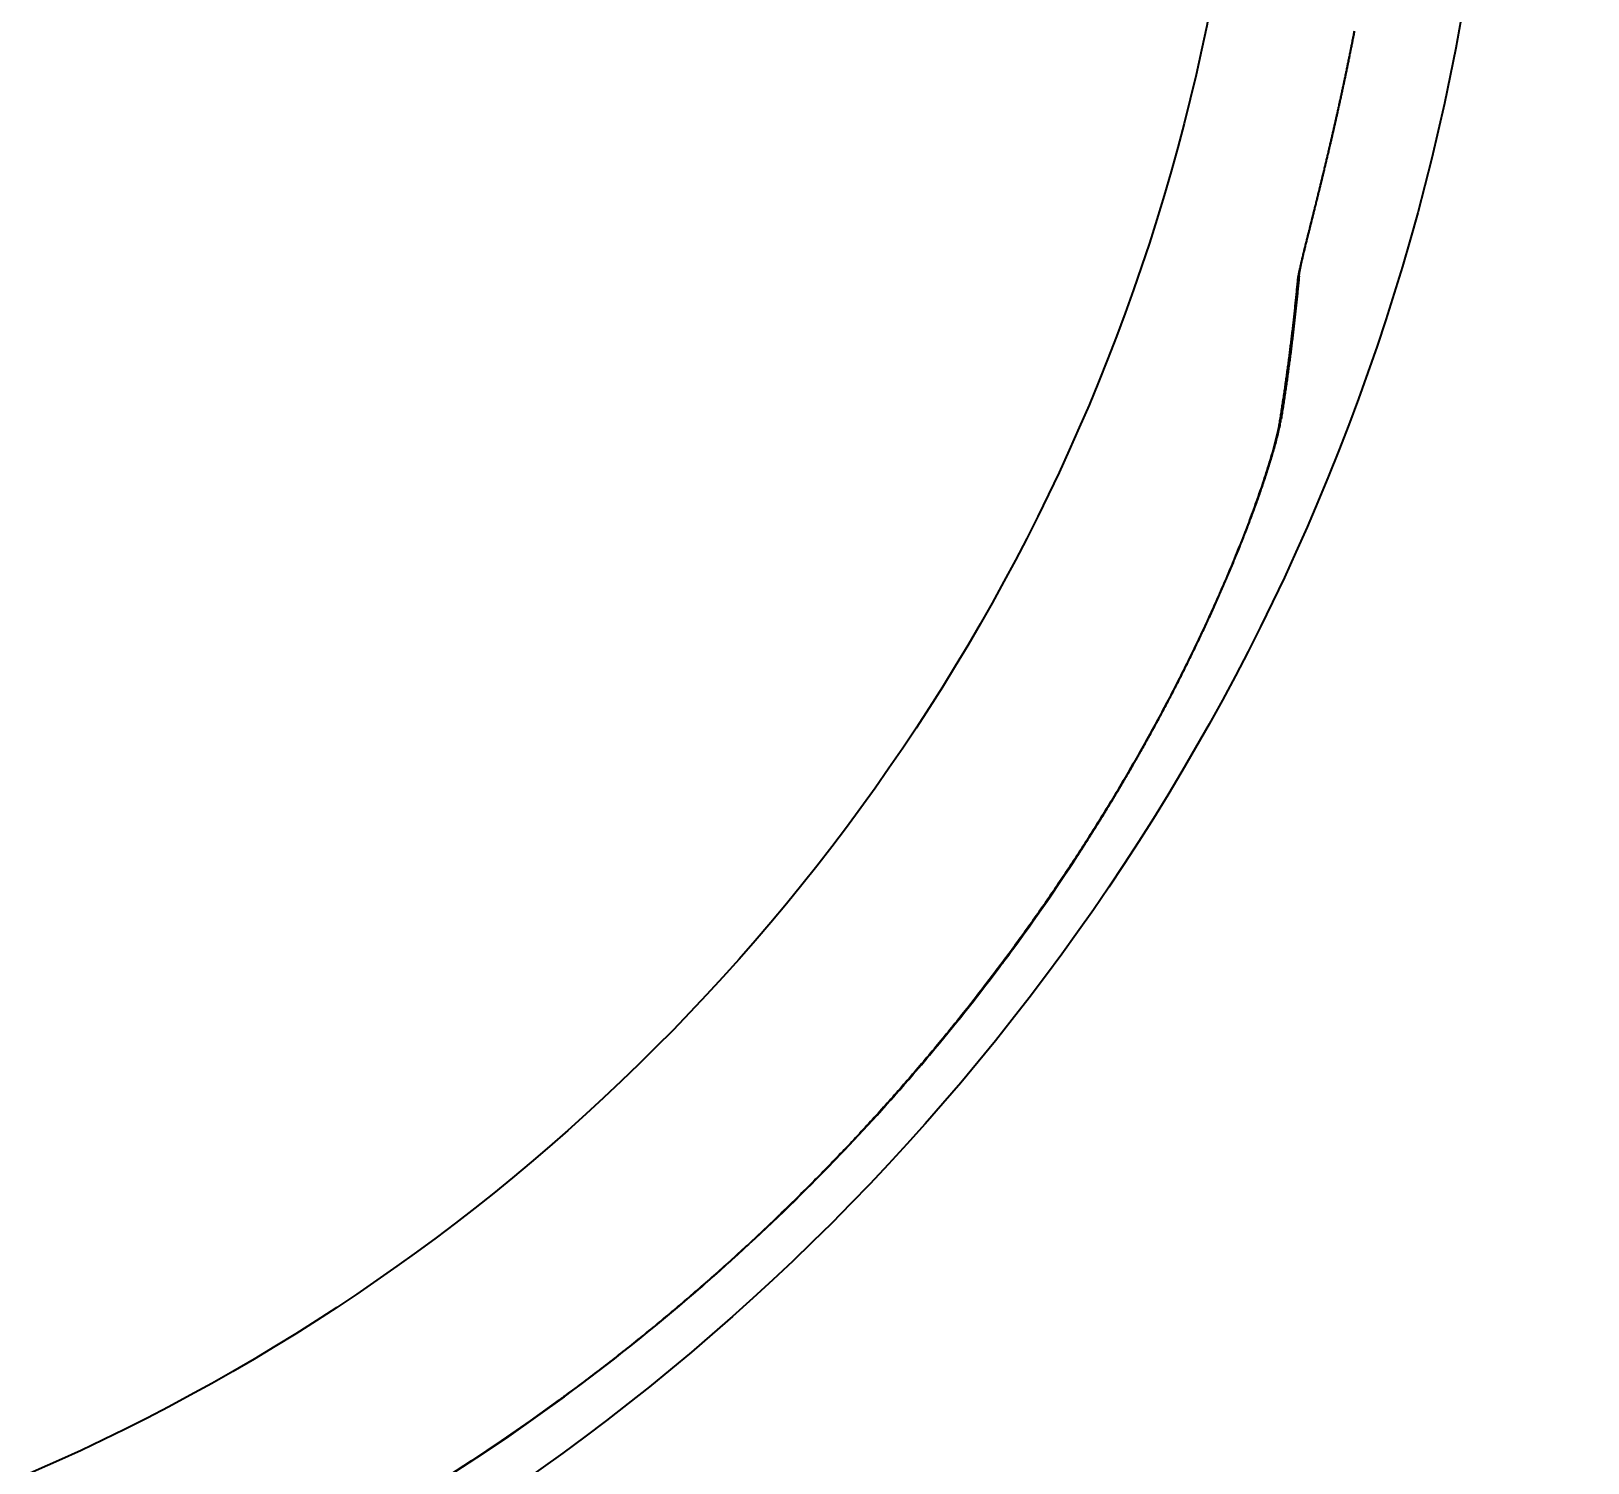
# Model space of a CAD drawing. Header units: millimetres. Extents: x 0 to 5600, y -67 to 2530.
# Drawn here: x 4162.58 to 4194.27, y 1540.97 to 1570.12 of the extents above; entities that cross this region are included whole.
import ezdxf

# ---------------------------------------------------------------- set-up
doc = ezdxf.new("R2010")
doc.units = ezdxf.units.MM
doc.layers.add('내부선 및 부속', color=4, linetype='Continuous')
doc.layers.add('치수선', color=7, linetype='Continuous')
doc.styles.add('____', font='')
doc.styles.get('____').set_extended_font_data('굴림')
doc.dimstyles.new('MSADIM', dxfattribs={"dimtxt": 33, "dimasz": 17, "dimexe": 10, "dimexo": 7.5, "dimgap": 10, "dimtad": 0, "dimtih": 1, "dimtoh": 1, "dimdec": 0, "dimzin": 1, "dimdsep": 46, "dimtxsty": '____', "dimcen": 11.25, "dimadec": 0, "dimazin": 0, "dimtfac": 1, "dimtdec": 0, "dimtix": 1, "dimtmove": 0, "dimatfit": 3, "dimfxl": 1, "dimtolj": 1, "dimtzin": 1, "dimarcsym": 0})

# ---------------------------------------------------------------- blocks, each defined once
blk = doc.blocks.new('*D6')
at = {"layer": '치수선', "color": 0, "linetype": 'Continuous', "lineweight": -2, "transparency": 16777216}
for p, q in [((4756.213, 1571.022), (4756.213, 1227.915)), ((4056.213, 1376.022), (4056.213, 1227.915)), ((4073.213, 1237.915), (4369.083, 1237.915)), ((4739.213, 1237.915), (4443.344, 1237.915))]:
    blk.add_line(p, q, dxfattribs=at)
at = {"layer": '치수선', "color": 0, "linetype": 'Continuous', "transparency": 16777216}
for points in [[(4073.213, 1240.748), (4073.213, 1235.081), (4056.213, 1237.915)], [(4739.213, 1240.748), (4739.213, 1235.081), (4756.213, 1237.915)]]:
    blk.add_solid(points, dxfattribs=at)
at = {"layer": '치수선', "color": 0, "linetype": 'Continuous', "transparency": 16777216, "insert": (4406.213, 1237.915), "char_height": 25, "attachment_point": 5, "style": '____'}
blk.add_mtext('\\A1;700', dxfattribs=at)

msp = doc.modelspace()

# ---------------------------------------------------------------- linework, layer by layer
at = {"layer": '내부선 및 부속', "linetype": 'Continuous'}
for p, q in [((4188.362, 1565.133), (4188.394, 1565.133)), ((4188.028, 1562.22), (4187.997, 1562.222)), ((4183.869, 1553.316), (4183.907, 1553.375)), ((4173.431, 1542.32), (4173.413, 1542.321))]:
    msp.add_line(p, q, dxfattribs=at)
at = {"layer": '내부선 및 부속', "linetype": 'Continuous', "flags": 128}
for points in [[(4189.518, 1570.122), (4189.514, 1570.1), (4189.51, 1570.078), (4189.505, 1570.056), (4189.501, 1570.035), (4189.497, 1570.013), (4189.493, 1569.991), (4189.488, 1569.969), (4189.484, 1569.947), (4189.48, 1569.926), (4189.475, 1569.904), (4189.471, 1569.882), (4189.467, 1569.86), (4189.462, 1569.838), (4189.458, 1569.817), (4189.454, 1569.795), (4189.449, 1569.773), (4189.445, 1569.751), (4189.441, 1569.729), (4189.436, 1569.708), (4189.432, 1569.686), (4189.427, 1569.664), (4189.423, 1569.642), (4189.419, 1569.62), (4189.414, 1569.599), (4189.41, 1569.577), (4189.405, 1569.555), (4189.401, 1569.533), (4189.396, 1569.511), (4189.392, 1569.49), (4189.388, 1569.468), (4189.383, 1569.446), (4189.379, 1569.424), (4189.374, 1569.403), (4189.37, 1569.381), (4189.365, 1569.359), (4189.361, 1569.337), (4189.356, 1569.315), (4189.351, 1569.294), (4189.347, 1569.272), (4189.342, 1569.25), (4189.338, 1569.228), (4189.333, 1569.207), (4189.329, 1569.185), (4189.324, 1569.163), (4189.319, 1569.141), (4189.315, 1569.12), (4189.31, 1569.098), (4189.306, 1569.076), (4189.301, 1569.054), (4189.296, 1569.033), (4189.292, 1569.011), (4189.287, 1568.989), (4189.282, 1568.967), (4189.278, 1568.946), (4189.273, 1568.924), (4189.268, 1568.902), (4189.264, 1568.88), (4189.259, 1568.859), (4189.254, 1568.837), (4189.25, 1568.815), (4189.245, 1568.793), (4189.24, 1568.772), (4189.235, 1568.75), (4189.231, 1568.728), (4189.226, 1568.707), (4189.221, 1568.685), (4189.216, 1568.663), (4189.212, 1568.641), (4189.207, 1568.62), (4189.202, 1568.598), (4189.197, 1568.576), (4189.192, 1568.555), (4189.188, 1568.533), (4189.183, 1568.511), (4189.178, 1568.489), (4189.173, 1568.468), (4189.168, 1568.446), (4189.163, 1568.424), (4189.159, 1568.403), (4189.154, 1568.381), (4189.149, 1568.359), (4189.144, 1568.338), (4189.139, 1568.316), (4189.134, 1568.294), (4189.129, 1568.273), (4189.124, 1568.251), (4189.119, 1568.229), (4189.114, 1568.207), (4189.11, 1568.186), (4189.105, 1568.164), (4189.1, 1568.142), (4189.095, 1568.121), (4189.09, 1568.099), (4189.085, 1568.077), (4189.08, 1568.056), (4189.075, 1568.034), (4189.07, 1568.012), (4189.065, 1567.991), (4189.06, 1567.969), (4189.055, 1567.947), (4189.055, 1567.947), (4189.05, 1567.926), (4189.045, 1567.904), (4189.04, 1567.882), (4189.035, 1567.861), (4189.03, 1567.839), (4189.025, 1567.817), (4189.019, 1567.796), (4189.014, 1567.774), (4189.009, 1567.753), (4189.004, 1567.731), (4188.999, 1567.709), (4188.994, 1567.688), (4188.989, 1567.666), (4188.984, 1567.644), (4188.979, 1567.623), (4188.974, 1567.601), (4188.968, 1567.579), (4188.963, 1567.558), (4188.958, 1567.536), (4188.953, 1567.515), (4188.948, 1567.493), (4188.943, 1567.471), (4188.938, 1567.45), (4188.932, 1567.428), (4188.927, 1567.406), (4188.922, 1567.385), (4188.917, 1567.363), (4188.912, 1567.342), (4188.906, 1567.32), (4188.901, 1567.298), (4188.896, 1567.277), (4188.891, 1567.255), (4188.886, 1567.233), (4188.88, 1567.212), (4188.875, 1567.19), (4188.87, 1567.169), (4188.865, 1567.147), (4188.859, 1567.125), (4188.854, 1567.104), (4188.849, 1567.082), (4188.844, 1567.061), (4188.838, 1567.039), (4188.833, 1567.017), (4188.828, 1566.996), (4188.822, 1566.974), (4188.817, 1566.953), (4188.812, 1566.931), (4188.807, 1566.909), (4188.801, 1566.888), (4188.796, 1566.866), (4188.791, 1566.845), (4188.785, 1566.823), (4188.78, 1566.802), (4188.775, 1566.78), (4188.769, 1566.758), (4188.764, 1566.737), (4188.759, 1566.715), (4188.753, 1566.694), (4188.748, 1566.672), (4188.743, 1566.65), (4188.737, 1566.629), (4188.732, 1566.607), (4188.726, 1566.586), (4188.721, 1566.564), (4188.716, 1566.543), (4188.71, 1566.521), (4188.705, 1566.499), (4188.699, 1566.478), (4188.694, 1566.456), (4188.689, 1566.435), (4188.683, 1566.413), (4188.678, 1566.392), (4188.672, 1566.37), (4188.667, 1566.348), (4188.662, 1566.327), (4188.656, 1566.305), (4188.651, 1566.284), (4188.645, 1566.262), (4188.64, 1566.241), (4188.634, 1566.219), (4188.629, 1566.198), (4188.624, 1566.176), (4188.618, 1566.154), (4188.613, 1566.133), (4188.607, 1566.111), (4188.602, 1566.09), (4188.596, 1566.068), (4188.591, 1566.047), (4188.585, 1566.025), (4188.58, 1566.003), (4188.574, 1565.982), (4188.569, 1565.96), (4188.564, 1565.939), (4188.558, 1565.917), (4188.553, 1565.896), (4188.547, 1565.874), (4188.542, 1565.853), (4188.536, 1565.831), (4188.531, 1565.809), (4188.526, 1565.788), (4188.526, 1565.788), (4188.52, 1565.766), (4188.515, 1565.745), (4188.509, 1565.723), (4188.504, 1565.702), (4188.499, 1565.68), (4188.493, 1565.658), (4188.488, 1565.637), (4188.483, 1565.615), (4188.478, 1565.594), (4188.472, 1565.572), (4188.467, 1565.55), (4188.462, 1565.529), (4188.457, 1565.507), (4188.452, 1565.485), (4188.447, 1565.464), (4188.441, 1565.442), (4188.436, 1565.421), (4188.431, 1565.399), (4188.426, 1565.377), (4188.422, 1565.356), (4188.417, 1565.334), (4188.412, 1565.312), (4188.407, 1565.29), (4188.407, 1565.29)], [(4188.438, 1565.379), (4188.443, 1565.401), (4188.447, 1565.422), (4188.452, 1565.443), (4188.457, 1565.464), (4188.462, 1565.486), (4188.467, 1565.507), (4188.472, 1565.528), (4188.477, 1565.549), (4188.481, 1565.571), (4188.486, 1565.592), (4188.491, 1565.613), (4188.497, 1565.634), (4188.502, 1565.656), (4188.507, 1565.677), (4188.512, 1565.698), (4188.517, 1565.719), (4188.522, 1565.74), (4188.527, 1565.762), (4188.532, 1565.783), (4188.538, 1565.804), (4188.543, 1565.825), (4188.548, 1565.846), (4188.553, 1565.868), (4188.559, 1565.889), (4188.564, 1565.91), (4188.569, 1565.931), (4188.574, 1565.952), (4188.58, 1565.973), (4188.585, 1565.995), (4188.59, 1566.016), (4188.596, 1566.037), (4188.601, 1566.058), (4188.606, 1566.079), (4188.612, 1566.1), (4188.617, 1566.122), (4188.622, 1566.143), (4188.627, 1566.164), (4188.633, 1566.185), (4188.638, 1566.206), (4188.643, 1566.227), (4188.649, 1566.248), (4188.654, 1566.27), (4188.659, 1566.291), (4188.665, 1566.312), (4188.67, 1566.333), (4188.675, 1566.354), (4188.68, 1566.375), (4188.686, 1566.397), (4188.691, 1566.418), (4188.696, 1566.439), (4188.701, 1566.46), (4188.707, 1566.481), (4188.712, 1566.503), (4188.717, 1566.524), (4188.723, 1566.545), (4188.728, 1566.566), (4188.733, 1566.587), (4188.738, 1566.608), (4188.743, 1566.63), (4188.749, 1566.651), (4188.754, 1566.672), (4188.759, 1566.693), (4188.764, 1566.714), (4188.77, 1566.735), (4188.775, 1566.757), (4188.78, 1566.778), (4188.785, 1566.799), (4188.79, 1566.82), (4188.796, 1566.841), (4188.801, 1566.863), (4188.806, 1566.884), (4188.811, 1566.905), (4188.816, 1566.926), (4188.822, 1566.947), (4188.827, 1566.968), (4188.832, 1566.99), (4188.837, 1567.011), (4188.842, 1567.032), (4188.847, 1567.053), (4188.853, 1567.074), (4188.858, 1567.096), (4188.863, 1567.117), (4188.868, 1567.138), (4188.873, 1567.159), (4188.878, 1567.18), (4188.883, 1567.202), (4188.888, 1567.223), (4188.894, 1567.244), (4188.899, 1567.265), (4188.904, 1567.287), (4188.909, 1567.308), (4188.914, 1567.329), (4188.919, 1567.35), (4188.924, 1567.371), (4188.929, 1567.393), (4188.934, 1567.414), (4188.939, 1567.435), (4188.944, 1567.456), (4188.949, 1567.477), (4188.954, 1567.499), (4188.954, 1567.499), (4188.959, 1567.52), (4188.964, 1567.541), (4188.97, 1567.562), (4188.975, 1567.584), (4188.98, 1567.605), (4188.985, 1567.626), (4188.99, 1567.647), (4188.995, 1567.669), (4189, 1567.69), (4189.005, 1567.711), (4189.009, 1567.732), (4189.014, 1567.754), (4189.019, 1567.775), (4189.024, 1567.796), (4189.029, 1567.817), (4189.034, 1567.838), (4189.039, 1567.86), (4189.044, 1567.881), (4189.049, 1567.902), (4189.054, 1567.923), (4189.059, 1567.945), (4189.064, 1567.966), (4189.069, 1567.987), (4189.074, 1568.009), (4189.078, 1568.03), (4189.083, 1568.051), (4189.088, 1568.072), (4189.093, 1568.094), (4189.098, 1568.115), (4189.103, 1568.136), (4189.108, 1568.157), (4189.112, 1568.179), (4189.117, 1568.2), (4189.122, 1568.221), (4189.127, 1568.242), (4189.132, 1568.264), (4189.137, 1568.285), (4189.141, 1568.306), (4189.146, 1568.328), (4189.151, 1568.349), (4189.156, 1568.37), (4189.16, 1568.391), (4189.165, 1568.413), (4189.17, 1568.434), (4189.175, 1568.455), (4189.179, 1568.477), (4189.184, 1568.498), (4189.189, 1568.519), (4189.194, 1568.541), (4189.198, 1568.562), (4189.203, 1568.583), (4189.208, 1568.604), (4189.212, 1568.626), (4189.217, 1568.647), (4189.222, 1568.668), (4189.226, 1568.69), (4189.231, 1568.711), (4189.236, 1568.732), (4189.24, 1568.754), (4189.245, 1568.775), (4189.25, 1568.796), (4189.254, 1568.818), (4189.259, 1568.839), (4189.263, 1568.86), (4189.268, 1568.882), (4189.273, 1568.903), (4189.277, 1568.924), (4189.282, 1568.946), (4189.286, 1568.967), (4189.291, 1568.988), (4189.295, 1569.01), (4189.3, 1569.031), (4189.305, 1569.052), (4189.309, 1569.074), (4189.314, 1569.095), (4189.318, 1569.116), (4189.323, 1569.138), (4189.327, 1569.159), (4189.332, 1569.18), (4189.336, 1569.202), (4189.341, 1569.223), (4189.345, 1569.244), (4189.349, 1569.266), (4189.354, 1569.287), (4189.358, 1569.308), (4189.363, 1569.33), (4189.367, 1569.351), (4189.372, 1569.372), (4189.376, 1569.394), (4189.38, 1569.415), (4189.385, 1569.437), (4189.389, 1569.458), (4189.394, 1569.479), (4189.398, 1569.501), (4189.402, 1569.522), (4189.407, 1569.543), (4189.411, 1569.565), (4189.415, 1569.586), (4189.42, 1569.608), (4189.424, 1569.629), (4189.424, 1569.629), (4189.428, 1569.65), (4189.433, 1569.672), (4189.437, 1569.693), (4189.441, 1569.715), (4189.446, 1569.736), (4189.45, 1569.757), (4189.454, 1569.779), (4189.458, 1569.8), (4189.463, 1569.821), (4189.467, 1569.843), (4189.471, 1569.864), (4189.475, 1569.886), (4189.48, 1569.907), (4189.484, 1569.928), (4189.488, 1569.95), (4189.492, 1569.971), (4189.496, 1569.993), (4189.501, 1570.014), (4189.505, 1570.036), (4189.509, 1570.057), (4189.513, 1570.078), (4189.517, 1570.1), (4189.521, 1570.121), (4189.521, 1570.121)], [(4188.407, 1565.29), (4188.407, 1565.289), (4188.406, 1565.287), (4188.406, 1565.286), (4188.406, 1565.284), (4188.405, 1565.283), (4188.405, 1565.281), (4188.405, 1565.28), (4188.404, 1565.278), (4188.404, 1565.277), (4188.404, 1565.275), (4188.403, 1565.274), (4188.403, 1565.272), (4188.403, 1565.27), (4188.402, 1565.269), (4188.402, 1565.267), (4188.402, 1565.266), (4188.401, 1565.264), (4188.401, 1565.263), (4188.401, 1565.261), (4188.4, 1565.26), (4188.4, 1565.258), (4188.4, 1565.257), (4188.399, 1565.255), (4188.399, 1565.253), (4188.399, 1565.252), (4188.398, 1565.25), (4188.398, 1565.249), (4188.398, 1565.247), (4188.397, 1565.246), (4188.397, 1565.244), (4188.397, 1565.243), (4188.396, 1565.241), (4188.396, 1565.24), (4188.396, 1565.238), (4188.395, 1565.237), (4188.395, 1565.235), (4188.395, 1565.233), (4188.394, 1565.232), (4188.394, 1565.23), (4188.394, 1565.229), (4188.393, 1565.227), (4188.393, 1565.226), (4188.393, 1565.224), (4188.392, 1565.223), (4188.392, 1565.221), (4188.392, 1565.22), (4188.391, 1565.218), (4188.391, 1565.216), (4188.391, 1565.215), (4188.39, 1565.213), (4188.39, 1565.212), (4188.39, 1565.21), (4188.389, 1565.209), (4188.389, 1565.207), (4188.389, 1565.206), (4188.388, 1565.204), (4188.388, 1565.203), (4188.388, 1565.201), (4188.388, 1565.2), (4188.387, 1565.198), (4188.387, 1565.196), (4188.387, 1565.195), (4188.386, 1565.193), (4188.386, 1565.192), (4188.386, 1565.19), (4188.385, 1565.189), (4188.385, 1565.187), (4188.385, 1565.186), (4188.384, 1565.184), (4188.384, 1565.183), (4188.384, 1565.181), (4188.383, 1565.179), (4188.383, 1565.178), (4188.383, 1565.176), (4188.382, 1565.175), (4188.382, 1565.173), (4188.382, 1565.172), (4188.381, 1565.17), (4188.381, 1565.169), (4188.381, 1565.167), (4188.381, 1565.166), (4188.38, 1565.164), (4188.38, 1565.162), (4188.38, 1565.161), (4188.379, 1565.159), (4188.379, 1565.158), (4188.379, 1565.156), (4188.378, 1565.155), (4188.378, 1565.153), (4188.378, 1565.152), (4188.378, 1565.15), (4188.377, 1565.148), (4188.377, 1565.147), (4188.377, 1565.145), (4188.376, 1565.144), (4188.376, 1565.142), (4188.376, 1565.141), (4188.375, 1565.139), (4188.375, 1565.138), (4188.375, 1565.136), (4188.375, 1565.136), (4188.375, 1565.135), (4188.374, 1565.133), (4188.374, 1565.131), (4188.374, 1565.13), (4188.373, 1565.128), (4188.373, 1565.127), (4188.373, 1565.125), (4188.373, 1565.124), (4188.372, 1565.122), (4188.372, 1565.121), (4188.372, 1565.119), (4188.372, 1565.117), (4188.371, 1565.116), (4188.371, 1565.114), (4188.371, 1565.113), (4188.371, 1565.111), (4188.37, 1565.11), (4188.37, 1565.108), (4188.37, 1565.107), (4188.37, 1565.105), (4188.369, 1565.103), (4188.369, 1565.102), (4188.369, 1565.1), (4188.369, 1565.099), (4188.368, 1565.097), (4188.368, 1565.096), (4188.368, 1565.094), (4188.368, 1565.093), (4188.367, 1565.091), (4188.367, 1565.089), (4188.367, 1565.088), (4188.367, 1565.086), (4188.366, 1565.085), (4188.366, 1565.083), (4188.366, 1565.082), (4188.366, 1565.08), (4188.366, 1565.079), (4188.365, 1565.077), (4188.365, 1565.075), (4188.365, 1565.074), (4188.365, 1565.072), (4188.365, 1565.071), (4188.364, 1565.069), (4188.364, 1565.068), (4188.364, 1565.066), (4188.364, 1565.064), (4188.364, 1565.063), (4188.363, 1565.061), (4188.363, 1565.06), (4188.363, 1565.058), (4188.363, 1565.057), (4188.363, 1565.055), (4188.363, 1565.053), (4188.362, 1565.052), (4188.362, 1565.05), (4188.362, 1565.049), (4188.362, 1565.047), (4188.362, 1565.046), (4188.362, 1565.044), (4188.362, 1565.044)], [(4188.393, 1565.133), (4188.393, 1565.134), (4188.394, 1565.136), (4188.394, 1565.137), (4188.394, 1565.139), (4188.394, 1565.141), (4188.394, 1565.142), (4188.394, 1565.144), (4188.395, 1565.145), (4188.395, 1565.147), (4188.395, 1565.148), (4188.395, 1565.15), (4188.395, 1565.152), (4188.395, 1565.153), (4188.396, 1565.155), (4188.396, 1565.156), (4188.396, 1565.158), (4188.396, 1565.159), (4188.396, 1565.161), (4188.397, 1565.162), (4188.397, 1565.164), (4188.397, 1565.166), (4188.397, 1565.167), (4188.398, 1565.169), (4188.398, 1565.17), (4188.398, 1565.172), (4188.398, 1565.173), (4188.398, 1565.175), (4188.399, 1565.177), (4188.399, 1565.178), (4188.399, 1565.18), (4188.399, 1565.181), (4188.4, 1565.183), (4188.4, 1565.184), (4188.4, 1565.186), (4188.4, 1565.187), (4188.401, 1565.189), (4188.401, 1565.191), (4188.401, 1565.192), (4188.401, 1565.194), (4188.402, 1565.195), (4188.402, 1565.197), (4188.402, 1565.198), (4188.402, 1565.2), (4188.403, 1565.201), (4188.403, 1565.203), (4188.403, 1565.205), (4188.403, 1565.206), (4188.404, 1565.208), (4188.404, 1565.209), (4188.404, 1565.211), (4188.404, 1565.212), (4188.405, 1565.214), (4188.405, 1565.215), (4188.405, 1565.217), (4188.406, 1565.219), (4188.406, 1565.22), (4188.406, 1565.222), (4188.406, 1565.223), (4188.407, 1565.225), (4188.407, 1565.226), (4188.407, 1565.228), (4188.407, 1565.229), (4188.408, 1565.231), (4188.408, 1565.233), (4188.408, 1565.234), (4188.409, 1565.236), (4188.409, 1565.237), (4188.409, 1565.239), (4188.409, 1565.24), (4188.41, 1565.242), (4188.41, 1565.243), (4188.41, 1565.245), (4188.411, 1565.246), (4188.411, 1565.248), (4188.411, 1565.25), (4188.411, 1565.251), (4188.412, 1565.253), (4188.412, 1565.254), (4188.412, 1565.256), (4188.413, 1565.257), (4188.413, 1565.259), (4188.413, 1565.26), (4188.413, 1565.262), (4188.414, 1565.263), (4188.414, 1565.265), (4188.414, 1565.267), (4188.415, 1565.268), (4188.415, 1565.27), (4188.415, 1565.271), (4188.416, 1565.273), (4188.416, 1565.274), (4188.416, 1565.276), (4188.417, 1565.277), (4188.417, 1565.279), (4188.417, 1565.281), (4188.417, 1565.282), (4188.418, 1565.284), (4188.418, 1565.285), (4188.418, 1565.287), (4188.419, 1565.288), (4188.419, 1565.288), (4188.419, 1565.29), (4188.419, 1565.291), (4188.42, 1565.293), (4188.42, 1565.294), (4188.42, 1565.296), (4188.421, 1565.298), (4188.421, 1565.299), (4188.421, 1565.301), (4188.422, 1565.302), (4188.422, 1565.304), (4188.422, 1565.305), (4188.423, 1565.307), (4188.423, 1565.308), (4188.423, 1565.31), (4188.423, 1565.311), (4188.424, 1565.313), (4188.424, 1565.314), (4188.424, 1565.316), (4188.425, 1565.318), (4188.425, 1565.319), (4188.425, 1565.321), (4188.426, 1565.322), (4188.426, 1565.324), (4188.426, 1565.325), (4188.427, 1565.327), (4188.427, 1565.328), (4188.427, 1565.33), (4188.428, 1565.331), (4188.428, 1565.333), (4188.428, 1565.335), (4188.429, 1565.336), (4188.429, 1565.338), (4188.429, 1565.339), (4188.43, 1565.341), (4188.43, 1565.342), (4188.43, 1565.344), (4188.431, 1565.345), (4188.431, 1565.347), (4188.431, 1565.348), (4188.432, 1565.35), (4188.432, 1565.352), (4188.432, 1565.353), (4188.433, 1565.355), (4188.433, 1565.356), (4188.433, 1565.358), (4188.434, 1565.359), (4188.434, 1565.361), (4188.434, 1565.362), (4188.435, 1565.364), (4188.435, 1565.365), (4188.435, 1565.367), (4188.436, 1565.368), (4188.436, 1565.37), (4188.436, 1565.372), (4188.437, 1565.373), (4188.437, 1565.375), (4188.437, 1565.376), (4188.438, 1565.378), (4188.438, 1565.379), (4188.438, 1565.379)], [(4188.362, 1565.044), (4188.359, 1565.014), (4188.356, 1564.984), (4188.353, 1564.953), (4188.35, 1564.923), (4188.347, 1564.893), (4188.344, 1564.863), (4188.341, 1564.832), (4188.338, 1564.802), (4188.335, 1564.772), (4188.332, 1564.742), (4188.329, 1564.711), (4188.326, 1564.681), (4188.323, 1564.651), (4188.32, 1564.621), (4188.316, 1564.59), (4188.313, 1564.56), (4188.31, 1564.53), (4188.307, 1564.499), (4188.304, 1564.469), (4188.3, 1564.439), (4188.297, 1564.408), (4188.294, 1564.378), (4188.29, 1564.348), (4188.287, 1564.317), (4188.284, 1564.287), (4188.28, 1564.257), (4188.277, 1564.226), (4188.273, 1564.196), (4188.27, 1564.166), (4188.266, 1564.135), (4188.263, 1564.105), (4188.259, 1564.075), (4188.256, 1564.044), (4188.252, 1564.014), (4188.249, 1563.983), (4188.245, 1563.953), (4188.241, 1563.923), (4188.238, 1563.892), (4188.234, 1563.862), (4188.23, 1563.831), (4188.227, 1563.801), (4188.223, 1563.771), (4188.219, 1563.74), (4188.215, 1563.71), (4188.211, 1563.679), (4188.208, 1563.649), (4188.204, 1563.618), (4188.2, 1563.588), (4188.196, 1563.557), (4188.192, 1563.527), (4188.188, 1563.496), (4188.184, 1563.466), (4188.18, 1563.436), (4188.176, 1563.405), (4188.172, 1563.375), (4188.168, 1563.344), (4188.164, 1563.314), (4188.16, 1563.283), (4188.156, 1563.253), (4188.152, 1563.222), (4188.147, 1563.192), (4188.143, 1563.161), (4188.139, 1563.131), (4188.135, 1563.1), (4188.131, 1563.07), (4188.126, 1563.039), (4188.122, 1563.008), (4188.118, 1562.978), (4188.113, 1562.947), (4188.109, 1562.917), (4188.105, 1562.886), (4188.1, 1562.856), (4188.096, 1562.825), (4188.091, 1562.795), (4188.087, 1562.764), (4188.082, 1562.733), (4188.078, 1562.703), (4188.073, 1562.672), (4188.069, 1562.642), (4188.064, 1562.611), (4188.059, 1562.581), (4188.055, 1562.55), (4188.05, 1562.519), (4188.045, 1562.489), (4188.041, 1562.458), (4188.036, 1562.428), (4188.031, 1562.397), (4188.026, 1562.366), (4188.022, 1562.336), (4188.017, 1562.305), (4188.012, 1562.274), (4188.007, 1562.244), (4188.002, 1562.213), (4187.997, 1562.183), (4187.992, 1562.152)], [(4188.393, 1565.133), (4188.39, 1565.102), (4188.388, 1565.072), (4188.385, 1565.041), (4188.382, 1565.011), (4188.379, 1564.981), (4188.376, 1564.95), (4188.373, 1564.92), (4188.37, 1564.889), (4188.367, 1564.859), (4188.364, 1564.828), (4188.361, 1564.798), (4188.358, 1564.767), (4188.355, 1564.737), (4188.352, 1564.706), (4188.349, 1564.676), (4188.346, 1564.645), (4188.342, 1564.615), (4188.339, 1564.584), (4188.336, 1564.554), (4188.333, 1564.523), (4188.33, 1564.493), (4188.326, 1564.462), (4188.323, 1564.432), (4188.32, 1564.401), (4188.316, 1564.371), (4188.313, 1564.34), (4188.31, 1564.309), (4188.306, 1564.279), (4188.303, 1564.248), (4188.299, 1564.218), (4188.296, 1564.187), (4188.292, 1564.157), (4188.289, 1564.126), (4188.285, 1564.095), (4188.282, 1564.065), (4188.278, 1564.034), (4188.275, 1564.004), (4188.271, 1563.973), (4188.267, 1563.942), (4188.264, 1563.912), (4188.26, 1563.881), (4188.256, 1563.85), (4188.253, 1563.82), (4188.249, 1563.789), (4188.245, 1563.758), (4188.241, 1563.728), (4188.237, 1563.697), (4188.233, 1563.666), (4188.23, 1563.636), (4188.226, 1563.605), (4188.222, 1563.574), (4188.218, 1563.544), (4188.214, 1563.513), (4188.21, 1563.482), (4188.206, 1563.452), (4188.202, 1563.421), (4188.198, 1563.39), (4188.194, 1563.36), (4188.19, 1563.329), (4188.186, 1563.298), (4188.181, 1563.267), (4188.177, 1563.237), (4188.173, 1563.206), (4188.169, 1563.175), (4188.165, 1563.145), (4188.16, 1563.114), (4188.156, 1563.083), (4188.152, 1563.052), (4188.148, 1563.022), (4188.143, 1562.991), (4188.139, 1562.96), (4188.134, 1562.929), (4188.13, 1562.898), (4188.126, 1562.868), (4188.121, 1562.837), (4188.117, 1562.806), (4188.112, 1562.775), (4188.108, 1562.745), (4188.103, 1562.714), (4188.099, 1562.683), (4188.094, 1562.652), (4188.089, 1562.621), (4188.085, 1562.59), (4188.08, 1562.56), (4188.075, 1562.529), (4188.071, 1562.498), (4188.066, 1562.467), (4188.061, 1562.436), (4188.056, 1562.406), (4188.052, 1562.375), (4188.047, 1562.344), (4188.042, 1562.313), (4188.037, 1562.282), (4188.032, 1562.251), (4188.027, 1562.22)], [(4187.992, 1562.152), (4187.983, 1562.097), (4187.972, 1562.042), (4187.961, 1561.987), (4187.949, 1561.932), (4187.936, 1561.878), (4187.923, 1561.823), (4187.909, 1561.769), (4187.894, 1561.715), (4187.88, 1561.661), (4187.865, 1561.607), (4187.85, 1561.553), (4187.834, 1561.499), (4187.818, 1561.445), (4187.802, 1561.392), (4187.786, 1561.338), (4187.77, 1561.285), (4187.753, 1561.231), (4187.736, 1561.178), (4187.719, 1561.124), (4187.702, 1561.071), (4187.685, 1561.018), (4187.667, 1560.965), (4187.65, 1560.912), (4187.632, 1560.859), (4187.614, 1560.806), (4187.595, 1560.753), (4187.577, 1560.7), (4187.559, 1560.647), (4187.54, 1560.594), (4187.521, 1560.541), (4187.502, 1560.489), (4187.483, 1560.436), (4187.464, 1560.383), (4187.445, 1560.331), (4187.426, 1560.278), (4187.406, 1560.226), (4187.386, 1560.173), (4187.367, 1560.121), (4187.347, 1560.068), (4187.327, 1560.016), (4187.307, 1559.964), (4187.287, 1559.912), (4187.266, 1559.859), (4187.246, 1559.807), (4187.225, 1559.755), (4187.205, 1559.703), (4187.184, 1559.651), (4187.163, 1559.599), (4187.142, 1559.547), (4187.121, 1559.495), (4187.1, 1559.443), (4187.079, 1559.392), (4187.058, 1559.34), (4187.036, 1559.288), (4187.015, 1559.236), (4186.993, 1559.185), (4186.972, 1559.133), (4186.95, 1559.081), (4186.928, 1559.03), (4186.906, 1558.978), (4186.884, 1558.927), (4186.862, 1558.875), (4186.84, 1558.824), (4186.817, 1558.773), (4186.795, 1558.721), (4186.772, 1558.67), (4186.75, 1558.619), (4186.727, 1558.568), (4186.704, 1558.517), (4186.681, 1558.465), (4186.658, 1558.414), (4186.635, 1558.363), (4186.612, 1558.312), (4186.589, 1558.261), (4186.566, 1558.21), (4186.543, 1558.16), (4186.519, 1558.109), (4186.496, 1558.058), (4186.472, 1558.007), (4186.448, 1557.956), (4186.424, 1557.906), (4186.401, 1557.855), (4186.377, 1557.804), (4186.353, 1557.754), (4186.329, 1557.703), (4186.304, 1557.653), (4186.28, 1557.602), (4186.256, 1557.552), (4186.231, 1557.502), (4186.207, 1557.451), (4186.182, 1557.401), (4186.158, 1557.351), (4186.133, 1557.3), (4186.108, 1557.25), (4186.083, 1557.2), (4186.058, 1557.15), (4186.033, 1557.1), (4186.008, 1557.05), (4185.983, 1557), (4185.958, 1556.95), (4185.958, 1556.95), (4185.932, 1556.9), (4185.907, 1556.85), (4185.881, 1556.8), (4185.856, 1556.75), (4185.83, 1556.7), (4185.804, 1556.651), (4185.779, 1556.601), (4185.753, 1556.551), (4185.727, 1556.502), (4185.701, 1556.452), (4185.675, 1556.403), (4185.648, 1556.353), (4185.622, 1556.304), (4185.596, 1556.254), (4185.57, 1556.205), (4185.543, 1556.155), (4185.517, 1556.106), (4185.49, 1556.057), (4185.463, 1556.008), (4185.436, 1555.958), (4185.41, 1555.909), (4185.383, 1555.86), (4185.356, 1555.811), (4185.329, 1555.762), (4185.302, 1555.713), (4185.274, 1555.664), (4185.247, 1555.615), (4185.22, 1555.566), (4185.192, 1555.517), (4185.165, 1555.469), (4185.137, 1555.42), (4185.11, 1555.371), (4185.082, 1555.322), (4185.054, 1555.274), (4185.026, 1555.225), (4184.998, 1555.177), (4184.971, 1555.128), (4184.942, 1555.08), (4184.914, 1555.031), (4184.886, 1554.983), (4184.858, 1554.934), (4184.83, 1554.886), (4184.801, 1554.838), (4184.773, 1554.789), (4184.744, 1554.741), (4184.716, 1554.693), (4184.687, 1554.645), (4184.658, 1554.597), (4184.629, 1554.549), (4184.6, 1554.501), (4184.572, 1554.453), (4184.543, 1554.405), (4184.513, 1554.357), (4184.484, 1554.309), (4184.455, 1554.261), (4184.426, 1554.214), (4184.396, 1554.166), (4184.367, 1554.118), (4184.338, 1554.071), (4184.308, 1554.023), (4184.278, 1553.976), (4184.249, 1553.928), (4184.219, 1553.881), (4184.189, 1553.833), (4184.159, 1553.786), (4184.129, 1553.738), (4184.099, 1553.691), (4184.069, 1553.644), (4184.039, 1553.597), (4184.009, 1553.55), (4183.979, 1553.502), (4183.948, 1553.455), (4183.918, 1553.408), (4183.887, 1553.361), (4183.857, 1553.314), (4183.826, 1553.267), (4183.796, 1553.221), (4183.765, 1553.174), (4183.734, 1553.127), (4183.703, 1553.08), (4183.672, 1553.033), (4183.641, 1552.987), (4183.61, 1552.94), (4183.579, 1552.894), (4183.548, 1552.847), (4183.517, 1552.801), (4183.485, 1552.754), (4183.454, 1552.708), (4183.423, 1552.661), (4183.391, 1552.615), (4183.36, 1552.569), (4183.328, 1552.523), (4183.296, 1552.476), (4183.264, 1552.43), (4183.233, 1552.384), (4183.201, 1552.338), (4183.169, 1552.292), (4183.137, 1552.246), (4183.105, 1552.2), (4183.073, 1552.154), (4183.073, 1552.154), (4183.04, 1552.109), (4183.008, 1552.063), (4182.976, 1552.017), (4182.943, 1551.971), (4182.911, 1551.926), (4182.878, 1551.88), (4182.846, 1551.834), (4182.813, 1551.789), (4182.781, 1551.743), (4182.748, 1551.698), (4182.715, 1551.653), (4182.682, 1551.607), (4182.649, 1551.562), (4182.616, 1551.517), (4182.583, 1551.472), (4182.55, 1551.426), (4182.517, 1551.381), (4182.483, 1551.336), (4182.45, 1551.291), (4182.417, 1551.246), (4182.383, 1551.201), (4182.35, 1551.156), (4182.316, 1551.111), (4182.283, 1551.067), (4182.249, 1551.022), (4182.215, 1550.977), (4182.181, 1550.933), (4182.148, 1550.888), (4182.114, 1550.843), (4182.08, 1550.799), (4182.046, 1550.754), (4182.012, 1550.71), (4181.977, 1550.666), (4181.943, 1550.621), (4181.909, 1550.577), (4181.875, 1550.533), (4181.84, 1550.488), (4181.806, 1550.444), (4181.771, 1550.4), (4181.737, 1550.356), (4181.702, 1550.312), (4181.667, 1550.268), (4181.633, 1550.224), (4181.598, 1550.18), (4181.563, 1550.136), (4181.528, 1550.093), (4181.493, 1550.049), (4181.458, 1550.005), (4181.423, 1549.962), (4181.388, 1549.918), (4181.352, 1549.874), (4181.317, 1549.831), (4181.282, 1549.787), (4181.246, 1549.744), (4181.211, 1549.701), (4181.175, 1549.657), (4181.14, 1549.614), (4181.104, 1549.571), (4181.069, 1549.528), (4181.033, 1549.485), (4180.997, 1549.441), (4180.961, 1549.398), (4180.925, 1549.355), (4180.889, 1549.313), (4180.853, 1549.27), (4180.817, 1549.227), (4180.781, 1549.184), (4180.745, 1549.141), (4180.708, 1549.099), (4180.672, 1549.056), (4180.636, 1549.013), (4180.599, 1548.971), (4180.563, 1548.928), (4180.526, 1548.886), (4180.49, 1548.843), (4180.453, 1548.801), (4180.416, 1548.759), (4180.38, 1548.717), (4180.343, 1548.674), (4180.306, 1548.632), (4180.269, 1548.59), (4180.232, 1548.548), (4180.195, 1548.506), (4180.158, 1548.464), (4180.121, 1548.422), (4180.083, 1548.38), (4180.046, 1548.338), (4180.009, 1548.297), (4179.971, 1548.255), (4179.934, 1548.213), (4179.897, 1548.172), (4179.859, 1548.13), (4179.821, 1548.089), (4179.784, 1548.047), (4179.746, 1548.006), (4179.708, 1547.964), (4179.67, 1547.923), (4179.633, 1547.882), (4179.595, 1547.841), (4179.557, 1547.799), (4179.557, 1547.799), (4179.519, 1547.758), (4179.481, 1547.717), (4179.442, 1547.676), (4179.404, 1547.635), (4179.366, 1547.594), (4179.328, 1547.553), (4179.289, 1547.513), (4179.251, 1547.472), (4179.212, 1547.431), (4179.174, 1547.39), (4179.135, 1547.35), (4179.097, 1547.309), (4179.058, 1547.269), (4179.019, 1547.228), (4178.98, 1547.188), (4178.942, 1547.148), (4178.903, 1547.107), (4178.864, 1547.067), (4178.825, 1547.027), (4178.786, 1546.987), (4178.747, 1546.947), (4178.707, 1546.907), (4178.668, 1546.867), (4178.629, 1546.827), (4178.59, 1546.787), (4178.55, 1546.747), (4178.511, 1546.707), (4178.471, 1546.667), (4178.432, 1546.628), (4178.392, 1546.588), (4178.353, 1546.548), (4178.313, 1546.509), (4178.273, 1546.469), (4178.233, 1546.43), (4178.194, 1546.391), (4178.154, 1546.351), (4178.114, 1546.312), (4178.074, 1546.273), (4178.034, 1546.234), (4177.994, 1546.195), (4177.954, 1546.155), (4177.913, 1546.116), (4177.873, 1546.078), (4177.833, 1546.039), (4177.792, 1546), (4177.752, 1545.961), (4177.712, 1545.922), (4177.671, 1545.884), (4177.631, 1545.845), (4177.59, 1545.806), (4177.549, 1545.768), (4177.509, 1545.729), (4177.468, 1545.691), (4177.427, 1545.652), (4177.386, 1545.614), (4177.345, 1545.576), (4177.304, 1545.538), (4177.263, 1545.5), (4177.222, 1545.461), (4177.181, 1545.423), (4177.14, 1545.385), (4177.099, 1545.347), (4177.058, 1545.31), (4177.016, 1545.272), (4176.975, 1545.234), (4176.934, 1545.196), (4176.892, 1545.158), (4176.851, 1545.121), (4176.809, 1545.083), (4176.767, 1545.046), (4176.726, 1545.008), (4176.684, 1544.971), (4176.642, 1544.933), (4176.601, 1544.896), (4176.559, 1544.859), (4176.517, 1544.822), (4176.475, 1544.785), (4176.433, 1544.747), (4176.391, 1544.71), (4176.349, 1544.673), (4176.307, 1544.637), (4176.264, 1544.6), (4176.222, 1544.563), (4176.18, 1544.526), (4176.138, 1544.489), (4176.095, 1544.453), (4176.053, 1544.416), (4176.01, 1544.38), (4175.968, 1544.343), (4175.925, 1544.307), (4175.883, 1544.27), (4175.84, 1544.234), (4175.797, 1544.198), (4175.755, 1544.162), (4175.712, 1544.125), (4175.669, 1544.089), (4175.626, 1544.053), (4175.583, 1544.017), (4175.54, 1543.981), (4175.497, 1543.946), (4175.497, 1543.946), (4175.454, 1543.91), (4175.411, 1543.874), (4175.368, 1543.838), (4175.325, 1543.803), (4175.281, 1543.767), (4175.238, 1543.732), (4175.195, 1543.696), (4175.151, 1543.661), (4175.108, 1543.625), (4175.064, 1543.59), (4175.021, 1543.555), (4174.977, 1543.52), (4174.934, 1543.484), (4174.89, 1543.449), (4174.846, 1543.414), (4174.802, 1543.379), (4174.759, 1543.344), (4174.715, 1543.31), (4174.671, 1543.275), (4174.627, 1543.24), (4174.583, 1543.205), (4174.539, 1543.171), (4174.495, 1543.136), (4174.451, 1543.102), (4174.407, 1543.067), (4174.362, 1543.033), (4174.318, 1542.998), (4174.274, 1542.964), (4174.23, 1542.93), (4174.185, 1542.896), (4174.141, 1542.862), (4174.096, 1542.828), (4174.052, 1542.794), (4174.007, 1542.76), (4173.963, 1542.726), (4173.918, 1542.692), (4173.873, 1542.658), (4173.829, 1542.625), (4173.784, 1542.591), (4173.739, 1542.557), (4173.694, 1542.524), (4173.649, 1542.49), (4173.604, 1542.457), (4173.559, 1542.424), (4173.514, 1542.39), (4173.469, 1542.357), (4173.424, 1542.324), (4173.424, 1542.324)], [(4183.907, 1553.375), (4183.925, 1553.403), (4183.944, 1553.432), (4183.962, 1553.46), (4183.981, 1553.489), (4183.999, 1553.517), (4184.017, 1553.546), (4184.036, 1553.574), (4184.054, 1553.603), (4184.072, 1553.632), (4184.09, 1553.66), (4184.109, 1553.689), (4184.127, 1553.718), (4184.145, 1553.746), (4184.163, 1553.775), (4184.181, 1553.804), (4184.199, 1553.832), (4184.217, 1553.861), (4184.236, 1553.89), (4184.254, 1553.919), (4184.272, 1553.947), (4184.29, 1553.976), (4184.308, 1554.005), (4184.325, 1554.034), (4184.343, 1554.063), (4184.361, 1554.092), (4184.379, 1554.12), (4184.397, 1554.149), (4184.415, 1554.178), (4184.433, 1554.207), (4184.45, 1554.236), (4184.468, 1554.265), (4184.486, 1554.294), (4184.503, 1554.323), (4184.521, 1554.352), (4184.539, 1554.381), (4184.556, 1554.41), (4184.574, 1554.439), (4184.592, 1554.468), (4184.609, 1554.497), (4184.627, 1554.526), (4184.644, 1554.555), (4184.662, 1554.585), (4184.679, 1554.614), (4184.696, 1554.643), (4184.714, 1554.672), (4184.731, 1554.701), (4184.748, 1554.73), (4184.766, 1554.76), (4184.783, 1554.789), (4184.8, 1554.818), (4184.818, 1554.847), (4184.835, 1554.877), (4184.852, 1554.906), (4184.869, 1554.935), (4184.886, 1554.964), (4184.903, 1554.994), (4184.92, 1555.023), (4184.938, 1555.053), (4184.955, 1555.082), (4184.972, 1555.111), (4184.989, 1555.141), (4185.006, 1555.17), (4185.022, 1555.2), (4185.039, 1555.229), (4185.056, 1555.258), (4185.073, 1555.288), (4185.09, 1555.317), (4185.107, 1555.347), (4185.124, 1555.376), (4185.14, 1555.406), (4185.157, 1555.436), (4185.174, 1555.465), (4185.19, 1555.495), (4185.207, 1555.524), (4185.224, 1555.554), (4185.24, 1555.584), (4185.257, 1555.613), (4185.273, 1555.643), (4185.29, 1555.673), (4185.306, 1555.702), (4185.323, 1555.732), (4185.339, 1555.762), (4185.356, 1555.791), (4185.372, 1555.821), (4185.388, 1555.851), (4185.405, 1555.881), (4185.421, 1555.91), (4185.437, 1555.94), (4185.454, 1555.97), (4185.47, 1556), (4185.486, 1556.03), (4185.502, 1556.06), (4185.518, 1556.089), (4185.535, 1556.119), (4185.551, 1556.149), (4185.567, 1556.179), (4185.583, 1556.209), (4185.599, 1556.239), (4185.615, 1556.269), (4185.631, 1556.299), (4185.631, 1556.299), (4185.647, 1556.329), (4185.663, 1556.359), (4185.678, 1556.389), (4185.694, 1556.419), (4185.71, 1556.449), (4185.726, 1556.479), (4185.742, 1556.509), (4185.757, 1556.539), (4185.773, 1556.569), (4185.789, 1556.599), (4185.805, 1556.63), (4185.82, 1556.66), (4185.836, 1556.69), (4185.851, 1556.72), (4185.867, 1556.75), (4185.883, 1556.78), (4185.898, 1556.811), (4185.913, 1556.841), (4185.929, 1556.871), (4185.944, 1556.901), (4185.96, 1556.932), (4185.975, 1556.962), (4185.99, 1556.992), (4186.006, 1557.023), (4186.021, 1557.053), (4186.036, 1557.083), (4186.052, 1557.114), (4186.067, 1557.144), (4186.082, 1557.174), (4186.097, 1557.205), (4186.112, 1557.235), (4186.127, 1557.266), (4186.142, 1557.296), (4186.157, 1557.326), (4186.172, 1557.357), (4186.187, 1557.387), (4186.202, 1557.418), (4186.217, 1557.448), (4186.232, 1557.479), (4186.247, 1557.509), (4186.262, 1557.54), (4186.276, 1557.571), (4186.291, 1557.601), (4186.306, 1557.632), (4186.321, 1557.662), (4186.335, 1557.693), (4186.35, 1557.724), (4186.365, 1557.754), (4186.379, 1557.785), (4186.394, 1557.816), (4186.408, 1557.846), (4186.423, 1557.877), (4186.437, 1557.908), (4186.452, 1557.938), (4186.466, 1557.969), (4186.48, 1558), (4186.495, 1558.031), (4186.509, 1558.062), (4186.523, 1558.092), (4186.538, 1558.123), (4186.552, 1558.154), (4186.566, 1558.185), (4186.58, 1558.216), (4186.594, 1558.247), (4186.608, 1558.277), (4186.622, 1558.308), (4186.637, 1558.339), (4186.651, 1558.37), (4186.664, 1558.401), (4186.678, 1558.432), (4186.692, 1558.463), (4186.706, 1558.494), (4186.72, 1558.525), (4186.734, 1558.556), (4186.748, 1558.587), (4186.761, 1558.618), (4186.775, 1558.649), (4186.789, 1558.68), (4186.802, 1558.711), (4186.816, 1558.742), (4186.83, 1558.774), (4186.843, 1558.805), (4186.857, 1558.836), (4186.87, 1558.867), (4186.884, 1558.898), (4186.897, 1558.929), (4186.91, 1558.96), (4186.924, 1558.992), (4186.937, 1559.023), (4186.95, 1559.054), (4186.964, 1559.085), (4186.977, 1559.117), (4186.99, 1559.148), (4187.003, 1559.179), (4187.016, 1559.211), (4187.029, 1559.242), (4187.042, 1559.273), (4187.055, 1559.305), (4187.068, 1559.336), (4187.081, 1559.367), (4187.081, 1559.367), (4187.094, 1559.399), (4187.107, 1559.43), (4187.12, 1559.462), (4187.133, 1559.493), (4187.146, 1559.524), (4187.158, 1559.556), (4187.171, 1559.587), (4187.184, 1559.619), (4187.196, 1559.65), (4187.209, 1559.682), (4187.222, 1559.713), (4187.234, 1559.745), (4187.247, 1559.777), (4187.259, 1559.808), (4187.271, 1559.84), (4187.284, 1559.871), (4187.296, 1559.903), (4187.308, 1559.935), (4187.321, 1559.966), (4187.333, 1559.998), (4187.345, 1560.03), (4187.357, 1560.061), (4187.369, 1560.093), (4187.381, 1560.125), (4187.393, 1560.157), (4187.405, 1560.188), (4187.417, 1560.22), (4187.429, 1560.252), (4187.441, 1560.284), (4187.453, 1560.316), (4187.464, 1560.347), (4187.476, 1560.379), (4187.488, 1560.411), (4187.499, 1560.443), (4187.511, 1560.475), (4187.523, 1560.507), (4187.534, 1560.539), (4187.545, 1560.571), (4187.557, 1560.603), (4187.568, 1560.635), (4187.579, 1560.667), (4187.591, 1560.699), (4187.602, 1560.731), (4187.613, 1560.763), (4187.624, 1560.795), (4187.635, 1560.827), (4187.646, 1560.859), (4187.657, 1560.891), (4187.668, 1560.924), (4187.679, 1560.956), (4187.689, 1560.988), (4187.7, 1561.02), (4187.711, 1561.052), (4187.721, 1561.085), (4187.732, 1561.117), (4187.742, 1561.149), (4187.753, 1561.182), (4187.763, 1561.214), (4187.773, 1561.246), (4187.783, 1561.279), (4187.793, 1561.311), (4187.803, 1561.343), (4187.813, 1561.376), (4187.823, 1561.408), (4187.833, 1561.441), (4187.843, 1561.473), (4187.852, 1561.506), (4187.862, 1561.539), (4187.871, 1561.571), (4187.881, 1561.604), (4187.89, 1561.636), (4187.899, 1561.669), (4187.908, 1561.702), (4187.917, 1561.735), (4187.926, 1561.767), (4187.935, 1561.8), (4187.943, 1561.833), (4187.952, 1561.866), (4187.96, 1561.899), (4187.968, 1561.932), (4187.976, 1561.965), (4187.983, 1561.998), (4187.991, 1562.031), (4187.998, 1562.064), (4188.005, 1562.098), (4188.011, 1562.131), (4188.018, 1562.164), (4188.018, 1562.164)], [(4173.331, 1542.255), (4172.742, 1541.832), (4172.147, 1541.42), (4171.547, 1541.017), (4170.942, 1540.625)], [(4173.43, 1542.32), (4172.842, 1541.895), (4172.248, 1541.48), (4171.648, 1541.075), (4171.042, 1540.681)]]:
    msp.add_lwpolyline(points, dxfattribs=at)
at = {"layer": '내부선 및 부속', "linetype": 'Continuous'}
for radius in [46.195, 41.136]:
    msp.add_circle((4146.213, 1578.522), radius, dxfattribs=at)
for centre, radius, start, end in [((4185.553, 1562.616), 2.507, 349.6101, 350.9127), ((4149.62, 1575.628), 40.876, 323.691, 326.9174), ((4149.163, 1575.961), 41.441, 323.2138, 323.6937), ((4148.976, 1576.102), 41.675, 320.1698, 323.2123), ((4148.557, 1576.449), 42.22, 319.2408, 320.1724), ((4148.468, 1576.528), 42.338, 316.2353, 319.2387), ((4148.183, 1576.799), 42.731, 315.1408, 316.237), ((4148.064, 1576.921), 42.902, 311.7046, 315.1374), ((4147.902, 1577.102), 43.145, 310.8218, 311.7062), ((4147.74, 1577.296), 43.398, 306.2988, 310.8163), ((4147.661, 1577.395), 43.517, 306.1492, 306.3021)]:
    msp.add_arc(centre, radius, start, end, dxfattribs=at)

# ---------------------------------------------------------------- dimensions: what is measured, and where the dimension line sits
at = {"layer": '치수선', "linetype": 'Continuous'}
dim = msp.add_linear_dim(base=(4756.213, 1237.915), p1=(4056.213, 1383.522), p2=(4756.213, 1578.522), dimstyle='MSADIM', override={"dimtxt": 25}, dxfattribs=at)
dim.commit()
dim.dimension.update_dxf_attribs({"geometry": '*D6', "text_midpoint": (4406.213, 1237.915)})

doc.saveas('drawing.dxf')
